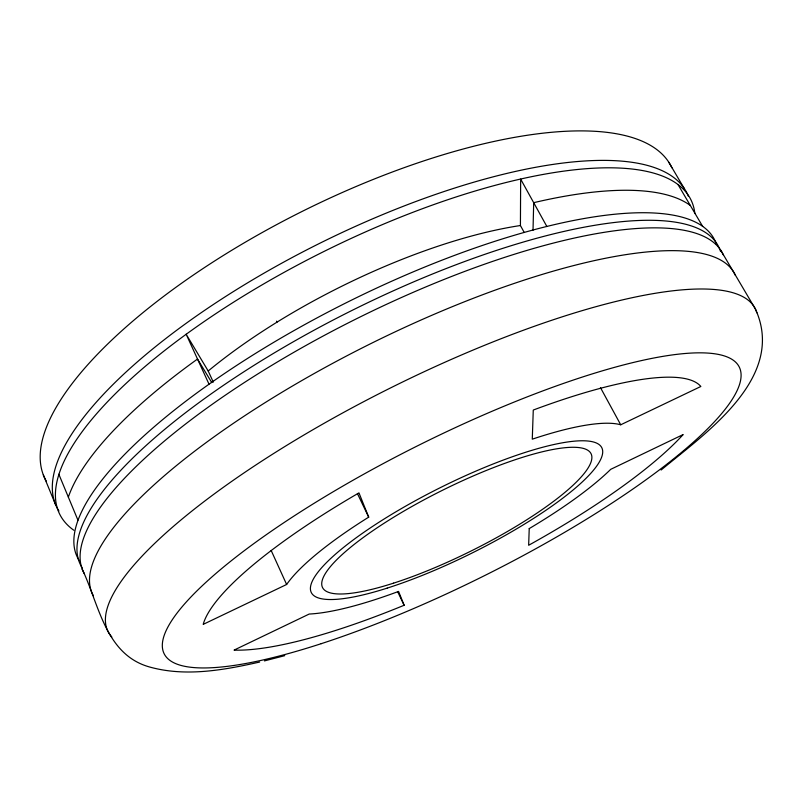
<?xml version="1.0" encoding="UTF-8"?>
<svg xmlns="http://www.w3.org/2000/svg" width="803" height="803" viewBox="0 0 803 803"><rect width="100%" height="100%" fill="white"/><g stroke="black" fill="none" stroke-linecap="round" stroke-linejoin="round"><path stroke-width="1.2" d="M524.208 232.448L520.424 225.523L520.655 179.109L546.873 226.516M533.021 230.24L533.694 202.677A354.274 112.711 -26.5 0 1 690.329 205.478M661.11 470.026C705.415 433.148 786.789 377.671 755.402 309.055L720.723 250.235M286.631 584.484L203.199 624.373A278.711 63.025 -26.5 0 1 358.961 492.881L368.707 517.142A195.209 43.804 -26.5 0 0 286.631 584.484L271.173 550.487M620.719 424.787L700.848 386.484A278.711 63.025 -26.5 0 0 533.272 410.042L532.279 439.171A195.209 43.804 -26.5 0 1 620.719 424.787L600.453 387.598M264.428 660.909L284.734 655.67M259.64 662.043C223.796 670.114 185.664 677.1 149.488 666.972C105.404 654.565 99.241 604.93 82.167 569.096M211.781 382.589L197.508 359.051A354.274 112.711 -26.5 0 0 68.345 497.097M213.297 382.128L208.198 370.996L186.145 334.219L209.011 384.155M678.083 184.7L702.685 226.456M668.849 162.326L684.056 188.203M276.563 321.15L277.035 322.123M357.445 493.644L368.707 517.142M397.656 591.701L404.13 605.261A278.711 63.025 -26.5 0 1 234.064 650.109L309.205 614.044A195.209 43.804 -26.5 0 0 398.569 591.42L404.13 605.261M58.83 474.232L77.951 520.193M43.302 474.854L55.688 504.936M73.856 530.271A352.617 117.278 -26.5 0 1 313.953 256.508A352.617 117.278 -26.5 0 1 694.856 213.538M208.198 370.996A269.768 88.832 -26.5 0 1 520.424 225.523M78.945 560.133A355.95 108.054 -26.5 0 1 349.717 301.025A355.95 108.054 -26.5 0 1 716.326 244.052M82.167 567.751A356.512 106.478 -26.5 0 1 354.043 309.416A356.512 106.478 -26.5 0 1 720.462 251.279M93.419 595.716A358.77 100.084 -26.5 0 1 368.356 344.838A358.77 100.084 -26.5 0 1 735.407 275.449M84.305 573.623A357.074 104.902 -26.5 0 1 355.599 319.213A357.074 104.902 -26.5 0 1 723.252 254.852M111.838 637.01A361.641 91.843 -26.5 0 1 385.992 390.208A361.641 91.843 -26.5 0 1 756.827 312.779M46.373 481.298A349.887 124.686 -26.5 0 1 300.483 212.253A349.887 124.686 -26.5 0 1 671.89 167.797M58.92 510.989A352.065 118.774 -26.5 0 1 317.396 244.473A352.065 118.774 -26.5 0 1 688.342 196.233M529.227 528.585L528.655 545.267A278.711 63.025 -26.5 0 0 683.162 434.553L610.712 469.333A195.209 43.804 -26.5 0 1 529.227 528.585M387.187 588.117A162.296 36.336 -26.5 0 0 602.651 450.724A162.296 36.336 -26.5 0 0 379.799 521.719A162.296 36.336 -26.5 0 0 387.187 588.117M321.2 643.685A321.29 73.023 -26.5 0 0 740.677 371.147A321.29 73.023 -26.5 0 0 293.225 516.54A321.29 73.023 -26.5 0 0 321.2 643.685M393.59 583.139A150.01 33.555 -26.5 0 0 591.801 456.194A150.01 33.555 -26.5 0 0 384.968 522.683A150.01 33.555 -26.5 0 0 393.59 583.139"/></g></svg>
